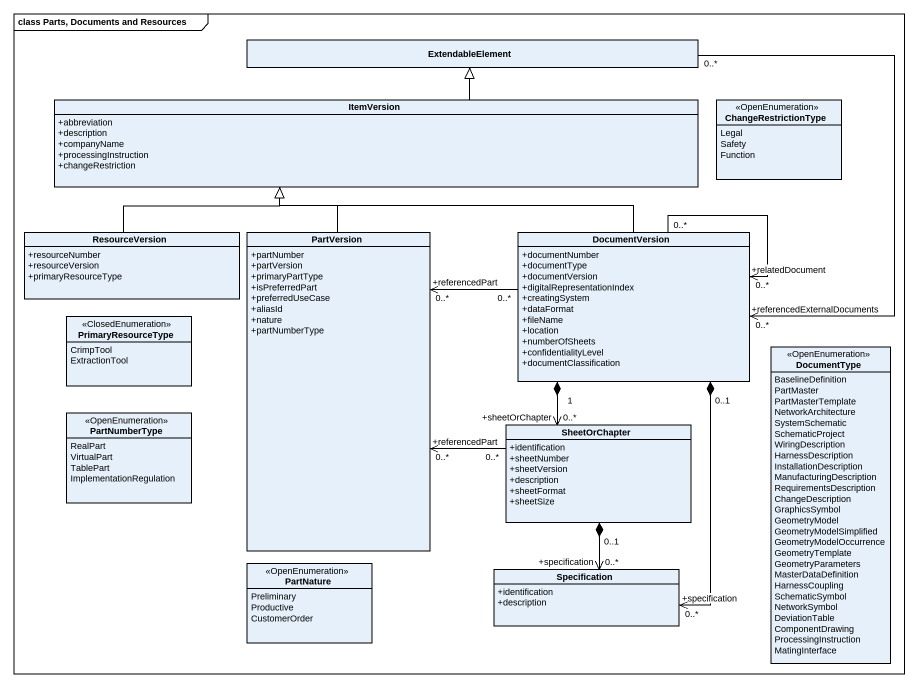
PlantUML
@startuml
mainframe class Parts, Documents and Resources
hide circle
hide empty members
skinparam classAttributeIconSize 0
class ExtendableElement
class ItemVersion {
  +abbreviation
  +description
  +companyName
  +processingInstruction
  +changeRestriction
}
enum ChangeRestrictionType <<OpenEnumeration>> {
  Legal
  Safety
  Function
}
class ResourceVersion {
  +resourceNumber
  +resourceVersion
  +primaryResourceType
}
class PartVersion {
  +partNumber
  +partVersion
  +primaryPartType
  +isPreferredPart
  +preferredUseCase
  +aliasId
  +nature
  +partNumberType
}
class DocumentVersion {
  +documentNumber
  +documentType
  +documentVersion
  +digitalRepresentationIndex
  +creatingSystem
  +dataFormat
  +fileName
  +location
  +numberOfSheets
  +confidentialityLevel
  +documentClassification
}
enum PrimaryResourceType <<ClosedEnumeration>> {
  CrimpTool
  ExtractionTool
}
enum DocumentType <<OpenEnumeration>> {
  BaselineDefinition
  PartMaster
  PartMasterTemplate
  NetworkArchitecture
  SystemSchematic
  SchematicProject
  WiringDescription
  HarnessDescription
  InstallationDescription
  ManufacturingDescription
  RequirementsDescription
  ChangeDescription
  GraphicsSymbol
  GeometryModel
  GeometryModelSimplified
  GeometryModelOccurrence
  GeometryTemplate
  GeometryParameters
  MasterDataDefinition
  HarnessCoupling
  SchematicSymbol
  NetworkSymbol
  DeviationTable
  ComponentDrawing
  ProcessingInstruction
  MatingInterface
}
enum PartNumberType <<OpenEnumeration>> {
  RealPart
  VirtualPart
  TablePart
  ImplementationRegulation
}
class SheetOrChapter {
  +identification
  +sheetNumber
  +sheetVersion
  +description
  +sheetFormat
  +sheetSize
}
enum PartNature <<OpenEnumeration>> {
  Preliminary
  Productive
  CustomerOrder
}
class Specification {
  +identification
  +description
}
ExtendableElement "0..*" --> "0..*\n+referencedExternalDocuments" DocumentVersion
ItemVersion -up-|> ExtendableElement
ResourceVersion -right-|> ItemVersion
PartVersion -up-|> ItemVersion
DocumentVersion -up-|> ItemVersion
DocumentVersion "0..*" -left-> "+referencedPart\n0..*" PartVersion
DocumentVersion "0..*" --> "+relatedDocument\n0..*" DocumentVersion
DocumentVersion "1" *--> "+sheetOrChapter\n0..*" SheetOrChapter
DocumentVersion "0..1" *--> "+specification\n0..*" Specification
SheetOrChapter "0..*" -left-> "+referencedPart\n0..*" PartVersion
SheetOrChapter "0..1" *--> "+specification\n0..*" Specification
@enduml
